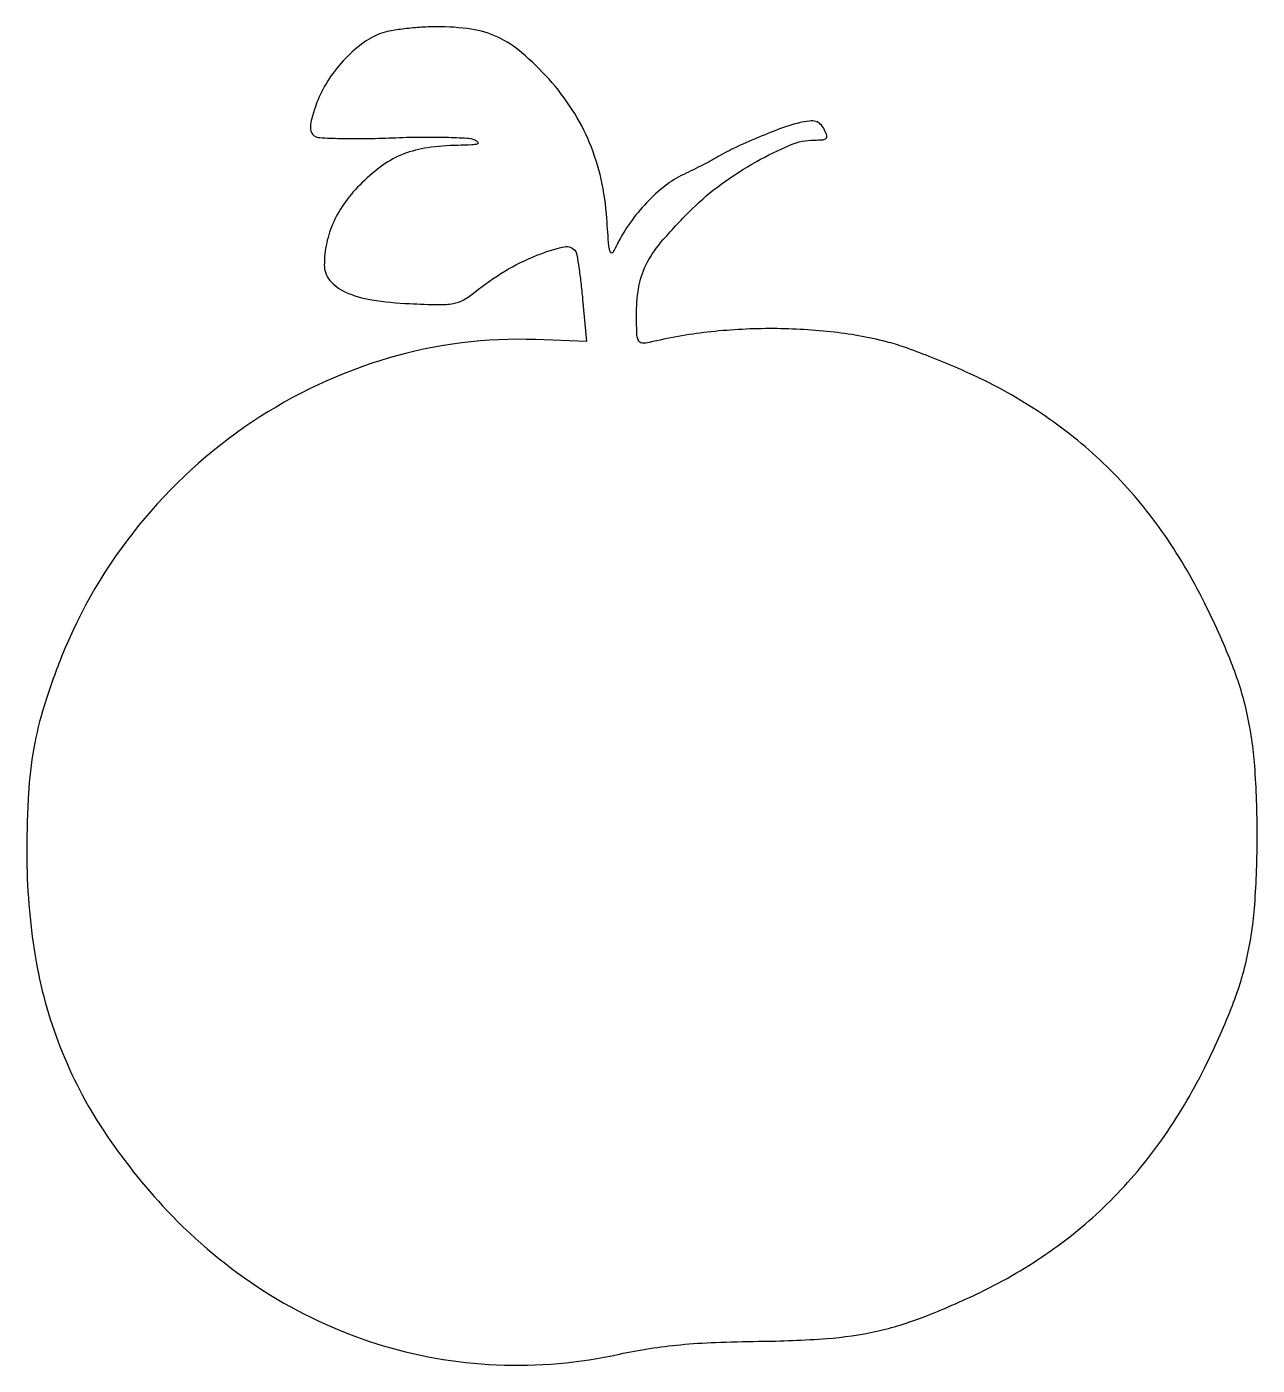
# Model space of a CAD drawing. Extents: x 1 to 217, y 0 to 236.
import ezdxf

# ---------------------------------------------------------------- set-up
doc = ezdxf.new("R2010")
doc.units = 0

msp = doc.modelspace()

# ---------------------------------------------------------------- linework, layer by layer
msp.add_lwpolyline([(62.5, 234.607293, 0.065002), (59.186288, 232.608459, 0.044035), (55.987905, 229.564867, 0.043304), (53.308095, 225.93253, 0.055225), (51.541386, 222.167442, 0.012596), (50.80124, 219.801648, 0.055955), (50.560583, 218.367205, 0.108299), (50.714142, 217.423646, 0.147855), (51.246385, 216.752762, 0.140081), (52.20604, 216.425993, 0.006025), (55.803626, 216.289969, 0.009893), (60.119739, 216.26426, 0.006849), (65, 216.398636, -0.007159), (69.933511, 216.531423, -0.009547), (74.415625, 216.502279, -0.007155), (78.142968, 216.353454, -0.091038), (79.5, 216.02741, -0.103927), (80.068346, 215.617808, -0.546135), (79.987823, 215.315762, -0.067263), (78.974199, 215.135295, -0.006675), (76.5, 215.064708, 0.031444), (71.179718, 214.648677, 0.057937), (66.986322, 213.548173, 0.061436), (63.321381, 211.569203, 0.040132), (59.635989, 208.477287, 0.039676), (56.723846, 205.111145, 0.051376), (54.656723, 201.593136, 0.054175), (53.427443, 197.887825, 0.052521), (53.005577, 193.965608, 0.178996), (53.99433, 191.273975, 0.110633), (56.721179, 189.226101, 0.067994), (61.350012, 187.85491, 0.026116), (68.039409, 187.183773, 0.007297), (73.165104, 187.013636, 0.048134), (75.72006, 187.212315, 0.082819), (77.55998, 187.861216, 0.045663), (79.539847, 189.202914, -0.036855), (84.793382, 192.899533, -0.039282), (90.425037, 195.696516, -0.040311), (95.254363, 197.20028, -0.321745), (97.282326, 196.339807, -0.096348), (97.512012, 195.719917, -0.004695), (97.848396, 193.543568, -0.007485), (98.186844, 190.934297, -0.005319), (98.491285, 188), (99.188877, 180.5), (90.267925, 180.843022, 0.081432), (64.409105, 177.618064, 0.076039), (40.25709, 166.295969, 0.07495), (20.307414, 148.088515, 0.075519), (6.673164, 124.853432, 0.019704), (3.656013, 116.337591, 0.031551), (1.838195, 108.844926, 0.029327), (0.898684, 100.802696, 0.014415), (0.601586, 90.5, 0.040481), (2.078846, 72.283443, 0.05286), (6.493987, 56.17103, 0.053343), (14.148774, 41.455439, 0.042329), (25.295089, 27.411044, 0.061613), (42.402683, 13.226383, 0.065561), (62.107792, 3.991582, 0.066207), (83.357332, 0.232316, 0.06491), (105, 2.114748, -0.015956), (110.300655, 3.103906, -0.015242), (115.734977, 3.770746, -0.01308), (121.906268, 4.175286, -0.007118), (129.5, 4.365658, 0.015128), (141.516558, 4.8596, 0.036587), (150.307117, 6.138542, 0.03884), (158.502297, 8.631106, 0.019094), (168.5, 12.989329, 0.040333), (180.815863, 20.203613, 0.043659), (191.466233, 29.133897, 0.043139), (200.50892, 39.879962, 0.037685), (208.039005, 52.5, 0.020655), (212.75181, 63.015595, 0.039341), (215.500879, 71.859098, 0.037912), (216.889198, 81.23798, 0.017795), (217.325731, 93.5, 0.017795), (216.889198, 105.76202, 0.037912), (215.500879, 115.140902, 0.039341), (212.75181, 123.984405, 0.020655), (208.039005, 134.5, 0.037685), (200.507627, 147.12223, 0.043151), (191.464025, 157.868889, 0.04368), (180.81384, 166.79742, 0.040376), (168.5, 174.006961, 0.010389), (164.195023, 175.971902, 0.008569), (159.528125, 177.891764, 0.008674), (155.183253, 179.506336, 0.022771), (152, 180.466349, 0.035048), (142.188091, 182.224534, 0.027615), (131.405632, 182.785994, 0.027317), (120.483778, 182.15387, 0.031831), (110.25, 180.333114, -0.080955), (108.969912, 180.232864, -0.278669), (108.322975, 180.701539, -0.09401), (108.049148, 181.968646, -0.0065), (108.003738, 185.641592, -0.048219), (108.473982, 190.474159, -0.075115), (109.879761, 194.406732, -0.056966), (112.691686, 198.455174, -0.017361), (117.816492, 203.894896, -0.038136), (122.917456, 208.228527, -0.028739), (129.111546, 212.203532, -0.02832), (135.115574, 215.151801, -0.100293), (139.30164, 216, 0.018462), (140.848478, 216.057134, 0.190159), (141.413206, 216.329699, 0.27828), (141.519164, 216.845858, 0.037778), (141.05408, 217.898951, 0.070614), (140.372601, 218.828938, 0.137224), (139.581978, 219.286529, 0.095407), (138.4673, 219.355371, 0.023321), (136.647261, 219.033213, 0.033981), (133.717193, 218.159604, 0.01034), (129.411266, 216.447856, 0.010679), (125.094052, 214.517762, 0.025466), (122, 212.85672, -0.014685), (121.16046, 212.382426, -0.003331), (119.708014, 211.629557, -0.003446), (118.020362, 210.78359, -0.003342), (116.303876, 209.952135, 0.05519), (113.04953, 207.935911, 0.036196), (109.781475, 204.968035, 0.035271), (106.867759, 201.442189, 0.042298), (104.67153, 197.741216, -0.029305), (103.810911, 196.201238, -0.602163), (103.393661, 196.235289, -0.08204), (103.124581, 197.3271, -0.002301), (102.768393, 202.176247, 0.03778), (101.759833, 209.119651, 0.04337), (99.738874, 215.50653, 0.044116), (96.683535, 221.356506, 0.041643), (92.596803, 226.702035, 0.030283), (87.802171, 231.391268, 0.069226), (83.568342, 234.138017, 0.073325), (78.902125, 235.534975, 0.037484), (72.789838, 235.960858, 0.015841), (69.778881, 235.849256, 0.015518), (66.76014, 235.547102, 0.015602), (64.131774, 235.117558, 0.054993)], format="xyb", close=True)

doc.saveas('drawing.dxf')
